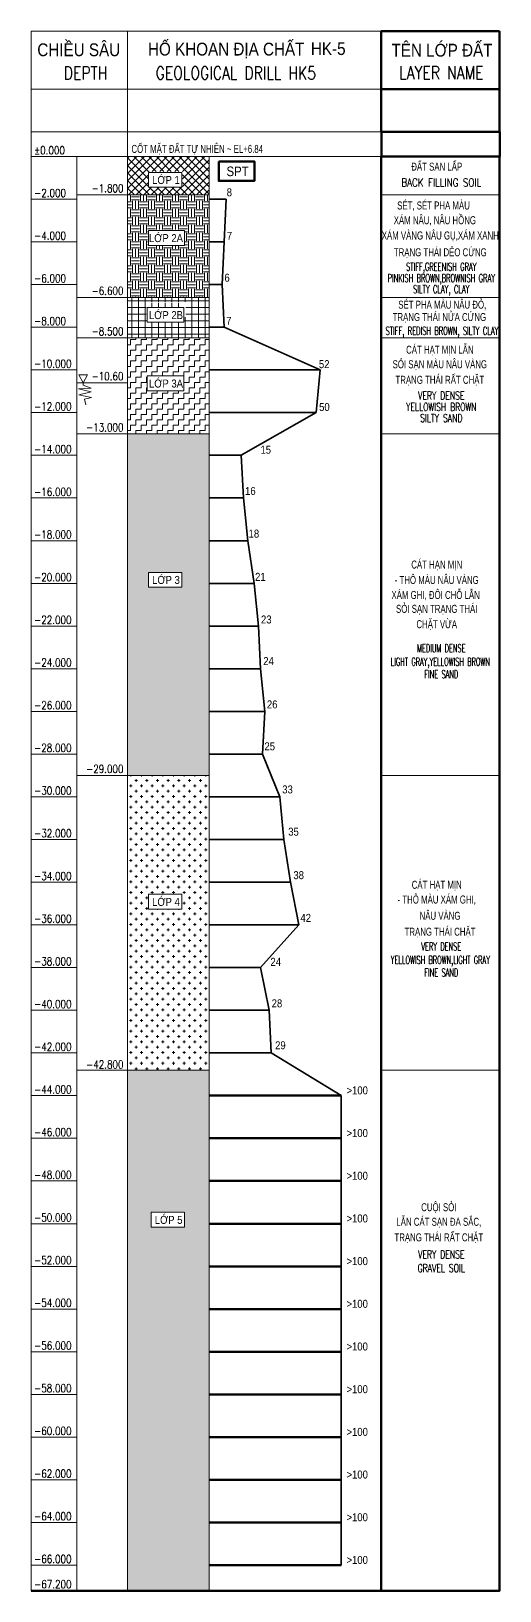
# Model space of a CAD drawing. Header units: millimetres. Extents: x -2123450 to -961021, y -260876 to 649159.
# Drawn here: x -1841180 to -1819244, y 328120 to 401191 of the extents above; entities that cross this region are included whole.
import ezdxf
from ezdxf.enums import TextEntityAlignment as Align

# ---------------------------------------------------------------- set-up
doc = ezdxf.new("R2010")
doc.units = ezdxf.units.MM
doc.header["$LTSCALE"] = 1000
doc.header["$MEASUREMENT"] = 0
doc.linetypes.add('DASHED', pattern=[19.05, 12.7, -6.35])
doc.layers.get('0').update_dxf_attribs({"linetype": 'CONTINUOUS'})
for name, color, linetype, lineweight in [('NDC_S_CONTINUOUS', 3, 'CONTINUOUS', 20), ('NDC_S_DIM', 1, 'CONTINUOUS', 9), ('NDC_S_ENG TEXT', 2, 'CONTINUOUS', 9), ('NDC_S_FOUNDATION NAME', 7, 'CONTINUOUS', 20), ('NDC_S_HATCH MATERIAL', 8, 'CONTINUOUS', 13), ('NDC_S_LEVEL TEXT', 7, 'CONTINUOUS', 20), ('NDC_S_PILE ON FOUNDATION PLAN', 9, 'DASHED', 9), ('NDC_S_REBAR', 4, 'CONTINUOUS', 35), ('NDC_S_VN TITLE', 6, 'CONTINUOUS', 9)]:
    doc.layers.add(name, color=color, linetype=linetype, lineweight=lineweight)
doc.layers.add('TEXT', color=7, linetype='CONTINUOUS')
doc.styles.add('NDC_ARIAL', font='arial.ttf', dxfattribs={"width": 0.8})
doc.styles.add('NDC_ROMANS', font='romans.shx', dxfattribs={"width": 0.8, "bigfont": 'vns.shx'})
doc.styles.get("Standard").update_dxf_attribs({"font": 'romans.shx', "bigfont": 'vns.shx'})

# ---------------------------------------------------------------- blocks, each defined once
blk = doc.blocks.new('HK5-B3')
at = {"layer": 'NDC_S_HATCH MATERIAL'}
h = blk.add_hatch(dxfattribs=at)
h.set_pattern_fill('ANSI37', color=256, scale=2000)
h.set_pattern_definition([(45, (599674.7, -615917.2), (-176.776695, 176.776695), []), (135, (599674.7, -615917.2), (-176.776695, -176.776695), [])])
h.paths.add_polyline_path([(7052, -746), (7052, -1412), (7077, -1412), (7077, -697), (5542, -697), (5542, -746)])
h.paths.add_polyline_path([(5495, -1439), (5495, -746), (7052, -746), (7052, -1439)])
h.paths.add_polyline_path([(8333, 0), (4509, 0), (4509, -1800), (8333, -1800)])
h = blk.add_hatch(dxfattribs=at)
h.set_pattern_fill('EARTH', color=256, scale=1500, angle=90, pattern_type=2)
h.set_pattern_definition([(90, (573220.13, -518011.1), (-375, 375), [375, -375]), (90, (573079.5, -518011.1), (-375, 375), [375, -375]), (90, (572938.9, -518011.1), (-375, 375), [375, -375]), (180, (572892, -517964.23), (-375, -375), [375, -375]), (180, (572892, -517823.6), (-375, -375), [375, -375]), (180, (572892, -517682.98), (-375, -375), [375, -375])])
h.paths.add_polyline_path([(5495, -3470), (7169, -3470), (7169, -4163), (5495, -4163)])
h.paths.add_polyline_path([(8333, -1800), (4509, -1800), (4509, -6600), (8333, -6600)])
h.paths.add_polyline_path([(5542, -3470), (7077, -3470), (7077, -3421), (5542, -3421)])
h = blk.add_hatch(dxfattribs=at)
h.set_pattern_fill('NET', color=256, scale=2500, pattern_type=2)
h.set_pattern_definition([(0, (573220.13, -518011.1), (0, 312.5), []), (90, (573220.13, -518011.1), (-312.5, 2e-14), [])])
h.paths.add_polyline_path([(7149, -7076), (7149, -7521), (7238, -7521), (7238, -6807), (5381, -6807), (5381, -7521), (5429, -7521), (5429, -7076)])
h.paths.add_polyline_path([(5429, -7076), (7149, -7076), (7149, -6856), (5429, -6856)])
h.paths.add_polyline_path([(5429, -7768), (5429, -7076), (7149, -7076), (7149, -7768)])
h.paths.add_polyline_path([(8333, -6600), (4509, -6600), (4509, -8500), (8333, -8500)])
h = blk.add_hatch(dxfattribs=at)
h.set_pattern_fill('ZIGZAG', color=256, scale=2000, pattern_type=2)
h.set_pattern_definition([(0, (573220.13, -518011.1), (250, 250), [250, -250]), (90, (573470.13, -518011.1), (-250, 250), [250, -250])])
h.paths.add_polyline_path([(8333, -8500), (4509, -8500), (4509, -13000), (8333, -13000)])
h.paths.add_polyline_path([(7149, -10282), (7149, -10975), (5429, -10975), (5429, -10282)], flags=16)
h.paths.add_polyline_path([(5393, -10947), (7226, -10947), (7226, -10233), (5393, -10233)], flags=24)
h = blk.add_hatch(dxfattribs=at)
h.set_pattern_fill('AR-SAND', color=256, scale=100)
h.set_pattern_definition([(37.5, (599674.71, -615917.2), (-6.299336, 192.682377), [0, -152, 0, -170, 0, -162.5]), (7.5, (599674.7, -615917.2), (176.97767, 282.21461), [0, -82, 0, -137, 0, -52.5]), (327.5, (599551.7, -615917.2), (311.414186, 0.565905), [0, -50, 0, -180, 0, -235]), (317.5, (599551.7, -615917.2), (300.61266, 87.76756), [0, -25, 0, -118, 0, -135])])
h.paths.add_polyline_path([(8333, -13000), (4509, -13000), (4509, -29000), (8333, -29000)])
h.paths.add_polyline_path([(7052, -19485), (7052, -20177), (5495, -20177), (5495, -19485)], flags=16)
h = blk.add_hatch(dxfattribs=at)
h.set_pattern_fill('CROSS', color=256, scale=1000)
h.set_pattern_definition([(0, (599674.7, -615917.2), (250, 250), [125, -375]), (90, (599737.2, -615979.7), (-250, 250), [125, -375])])
h.paths.add_polyline_path([(7052, -37893), (7052, -38586), (5495, -38586), (5495, -37893)], flags=16)
h.paths.add_polyline_path([(5542, -38558), (7077, -38558), (7077, -37844), (5542, -37844)], flags=16)
h.paths.add_polyline_path([(5495, -35262), (5495, -34569), (7052, -34569), (7052, -35262)])
h.paths.add_polyline_path([(8333, -29000), (4509, -29000), (4509, -42800), (8333, -42800)])
h = blk.add_hatch(dxfattribs=at)
h.set_pattern_fill('GRAVEL', color=256, scale=1000)
h.set_pattern_definition([(228.012788, (383067.294, -436211.084), (-8000, -9000), [134.536, -13319.088]), (184.969741, (382977.294, -436311.084), (12000, 1000), [230.868, -22855.9248]), (132.510447, (382747.294, -436331.084), (10000, -11000), [162.788, -16116.0326]), (267.273689, (382357.294, -436581.084), (1000, 20000), [210.238, -20813.558]), (292.833654, (382347.294, -436791.084), (-5000, 12000), [206.155, -20409.3731]), (357.273689, (382427.294, -436981.084), (-20000, 1000), [210.238, -20813.558]), (37.6942405, (382637.294, -436991.084), (-13000, -10000), [278.029, -27524.8485]), (72.255328, (382857.294, -436821.084), (7000, 22000), [262.488, -25986.3215]), (121.429566, (382937.294, -436571.084), (-8000, 13000), [210.95, -20884.0731]), (175.236358, (382827.29, -436391.08), (11000, -1000), [240.832, -11800.7626]), (222.397438, (382587.294, -436371.084), (-12000, -11000), [311.448, -30833.375]), (138.814075, (383347.29, -436591.08), (-7000, 6000), [106.301, -10523.8448]), (171.469234, (383267.294, -436521.084), (13000, -2000), [202.237, -20021.5114]), (225, (383067.3, -436491.1), (-1e-13, -1000), [141.421, -1272.7926]), (203.19859, (382997.3, -436371.08), (5000, 2000), [76.158, -7539.6151]), (291.80141, (382927.3, -436401.08), (-1000, 3000), [107.703, -5277.4618]), (30.963757, (382967.3, -436501.08), (3000, 2000), [174.929, -5656.0229]), (161.56505, (383117.3, -436411.08), (2000, -1000), [126.491, -3035.7867]), (16.38954, (382347.294, -436401.084), (10000, 3000), [177.2, -17542.8451]), (70.346176, (382517.294, -436351.084), (-4000, -11000), [148.661, -14717.4077]), (293.19859, (383117.3, -436211.08), (-2000, 5000), [152.315, -7463.4581]), (343.61046, (383177.294, -436351.084), (-10000, 3000), [177.2, -17542.8451]), (339.443955, (382347.29, -437021.08), (-5000, 2000), [170.88, -8373.1237]), (294.77514, (382507.294, -437081.084), (-5000, 11000), [143.178, -14174.643]), (66.80141, (383127.3, -437211.08), (2000, 5000), [152.315, -7463.4581]), (17.354025, (383187.294, -437071.084), (-13000, -4000), [167.631, -16595.4236]), (69.443955, (382637.29, -437211.08), (-2000, -5000), [85.44, -8458.5637]), (101.309932, (383067.3, -437211.08), (-1000, 4000), [50.99, -5048.0295]), (165.963757, (383057.3, -437161.08), (3000, -1000), [206.155, -3916.9506]), (186.009006, (382857.294, -437111.084), (10000, 1000), [191.05, -18913.9232]), (303.69007, (382967.3, -436591.08), (-1000, 2000), [144.222, -3461.3293]), (353.157227, (383047.294, -436711.084), (17000, -2000), [251.794, -24927.5626]), (60.945396, (383297.29, -436741.08), (-4000, -7000), [102.956, -10192.6741]), (90, (383347.3, -436651.1), (-1000, 1000), [60, -940]), (120.256437, (382837.294, -437081.084), (4000, -7000), [138.924, -13753.52]), (48.012788, (382767.294, -436961.084), (8000, 9000), [269.072, -13184.552]), (0, (382947.3, -436761.1), (1000, 1000), [260, -740]), (325.304846, (383207.294, -436761.084), (10000, -7000), [158.114, -15653.2743]), (254.054604, (383337.3, -436851.08), (-1000, -4000), [145.602, -7134.5079]), (207.645975, (383297.294, -436991.084), (-19000, -10000), [237.065, -23469.4742]), (175.426079, (383087.294, -437101.084), (-13000, 1000), [250.799, -24829.0734])])
h.paths.add_polyline_path([(7175, -49467), (7175, -50132), (7201, -50132), (7201, -49418), (5665, -49418), (5665, -49467)], flags=16)
h.paths.add_polyline_path([(5618, -50160), (5618, -49467), (7175, -49467), (7175, -50160)], flags=16)
h.paths.add_polyline_path([(8333, -42800), (4509, -42800), (4509, -67200), (8333, -67200)])
at = {"layer": 'NDC_S_CONTINUOUS'}
for p, q in [((4509, -67200), (4509, 5871)), ((16380, 1149), (16380, 5871)), ((0, -67200), (0, 0)), ((0, -67200), (0, 0)), ((2130, 0), (0, 0)), ((2130, -67200), (2130, 0)), ((8333, -67200), (8333, 0)), ((16381, -67199), (16380, 0)), ((2130, -2000), (0, -2000)), ((4509, -1800), (2130, -1800)), ((8333, -1800), (4509, -1800)), ((2130, -4000), (0, -4000)), ((2130, -6000), (0, -6000)), ((4509, -6600), (2130, -6600)), ((8333, -6600), (4509, -6600)), ((8333, -6600), (4509, -6600)), ((2130, -8000), (0, -8000)), ((4509, -8500), (2130, -8500)), ((8333, -8500), (4509, -8500)), ((8333, -8500), (4509, -8500)), ((2130, -10000), (0, -10000)), ((2130, -12000), (0, -12000)), ((4509, -13000), (2130, -13000)), ((8333, -13000), (4509, -13000)), ((8333, -13000), (4509, -13000)), ((2130, -14000), (0, -14000)), ((2130, -16000), (0, -16000)), ((2130, -18000), (0, -18000)), ((2130, -20000), (0, -20000)), ((2130, -22000), (0, -22000)), ((2130, -24000), (0, -24000)), ((2130, -26000), (0, -26000)), ((2130, -28000), (0, -28000)), ((4509, -29000), (2130, -29000)), ((8333, -29000), (4509, -29000)), ((2130, -30000), (0, -30000)), ((2130, -32000), (0, -32000)), ((2130, -34000), (0, -34000)), ((2130, -36000), (0, -36000)), ((2130, -38000), (0, -38000)), ((2130, -40000), (0, -40000)), ((2130, -42000), (0, -42000)), ((4509, -42800), (2130, -42800)), ((8333, -42800), (4509, -42800)), ((2130, -44000), (0, -44000)), ((2130, -46000), (0, -46000)), ((2130, -48000), (0, -48000)), ((2130, -50000), (0, -50000)), ((2130, -52000), (0, -52000)), ((2130, -54000), (0, -54000)), ((2130, -56000), (0, -56000)), ((2130, -58000), (0, -58000)), ((2130, -60000), (0, -60000)), ((2130, -62000), (0, -62000)), ((2130, -64000), (0, -64000)), ((2130, -66000), (0, -66000))]:
    blk.add_line(p, q, dxfattribs=at)
at = {"layer": 'NDC_S_CONTINUOUS', "lineweight": 100}
for p, q in [((8333, -44000), (14508, -44000)), ((8333, -46000), (14508, -46000)), ((8333, -48000), (14508, -48000)), ((8333, -50000), (14508, -50000)), ((8333, -52000), (14508, -52000)), ((8333, -54000), (14508, -54000)), ((8333, -56000), (14508, -56000)), ((8333, -58000), (14508, -58000)), ((8333, -60000), (14508, -60000)), ((8333, -62000), (14508, -62000)), ((8333, -64000), (14508, -64000)), ((8333, -66000), (14508, -66000))]:
    blk.add_line(p, q, dxfattribs=at)
at = {"layer": 'NDC_S_CONTINUOUS'}
for points in [[(0, 5871), (16380, 5871), (16380, 3150), (0, 3150)], [(4509, 1149), (0, 1149), (0, 3150), (4509, 3150)], [(16380, 1149), (4509, 1149), (4509, 3150), (16380, 3150)], [(0, 1149), (16380, 1149), (16380, 0), (0, 0)]]:
    blk.add_lwpolyline(points, close=True, dxfattribs=at)
at = {"layer": 'NDC_S_CONTINUOUS', "lineweight": 100}
blk.add_lwpolyline([(8779, -233), (10450, -233), (10450, -1145), (8779, -1145)], close=True, dxfattribs=at)
at = {"layer": 'NDC_S_CONTINUOUS'}
for centre, start, end in [((1, -67199), 180, 270), ((1, -67199), 180, 270), ((15763, -67199), 270, 0), ((16380, -67199), 270, 0)]:
    blk.add_arc(centre, 1, start, end, dxfattribs=at)
at = {"layer": 'NDC_S_DIM'}
for points in [[(5495, -746), (7052, -746), (7052, -1439), (5495, -1439)], [(5495, -3470), (7169, -3470), (7169, -4163), (5495, -4163)], [(5429, -7076), (7149, -7076), (7149, -7768), (5429, -7768)], [(5429, -10282), (7149, -10282), (7149, -10975), (5429, -10975)], [(5495, -19485), (7052, -19485), (7052, -20177), (5495, -20177)], [(5495, -34569), (7052, -34569), (7052, -35262), (5495, -35262)], [(5618, -49467), (7175, -49467), (7175, -50160), (5618, -50160)]]:
    blk.add_lwpolyline(points, close=True, dxfattribs=at)
at = {"layer": 'NDC_S_PILE ON FOUNDATION PLAN', "linetype": 'Continuous'}
for points in [[(2224, -10228), (2633, -10228), (2429, -10600), (2224, -10228)], [(2130, -10600), (4509, -10600)], [(2429, -10600), (2429, -10706), (2806, -10850), (2217, -10884), (2809, -11033), (2234, -11164), (2819, -11293), (2494, -11376), (2559, -11633)]]:
    blk.add_lwpolyline(points, dxfattribs=at)
at = {"layer": 'NDC_S_REBAR', "color": 3}
for p, q in [((8333, -2000), (8933, -2000)), ((8333, -2000), (9133, -2000)), ((9133, -2000), (9033, -4000)), ((8333, -4000), (9033, -4000)), ((9033, -4000), (8933, -6000)), ((8333, -6000), (8933, -6000)), ((8933, -6000), (9033, -8000)), ((8333, -8000), (9033, -8000)), ((9033, -8000), (13533, -10000)), ((8333, -10000), (13533, -10000)), ((13533, -10000), (13333, -12000)), ((8333, -12000), (13333, -12000)), ((13333, -12000), (9833, -14000)), ((8333, -14000), (9833, -14000)), ((9833, -14000), (9933, -16000)), ((8333, -16000), (9933, -16000)), ((9933, -16000), (10133, -18000)), ((8333, -18000), (10133, -18000)), ((10133, -18000), (10433, -20000)), ((8333, -20000), (10433, -20000)), ((10433, -20000), (10633, -22000)), ((8333, -22000), (10633, -22000)), ((10633, -22000), (10733, -24000)), ((8333, -24000), (10733, -24000)), ((10733, -24000), (10933, -26000)), ((8333, -26000), (10933, -26000)), ((10933, -26000), (10833, -28000)), ((8333, -28000), (10833, -28000)), ((10833, -28000), (11633, -30000)), ((8333, -30000), (11633, -30000)), ((11633, -30000), (11833, -32000)), ((8333, -32000), (11833, -32000)), ((11833, -32000), (12133, -34000)), ((8333, -34000), (12133, -34000)), ((12133, -34000), (12533, -36000)), ((8333, -36000), (12533, -36000)), ((12533, -36000), (10733, -38000)), ((8333, -38000), (10733, -38000)), ((10733, -38000), (11133, -40000)), ((8333, -40000), (11133, -40000)), ((11133, -40000), (11233, -42000)), ((8333, -42000), (11233, -42000)), ((11233, -42000), (14508, -44000)), ((8333, -44000), (14508, -44000)), ((14508, -44000), (14508, -66000))]:
    blk.add_line(p, q, dxfattribs=at)
at = {"layer": 'NDC_S_ENG TEXT', "style": 'NDC_ROMANS', "width": 0.8}
for s, p in [('%%P0.000', (137, 102)), ('-2.000', (137, -1898)), ('-4.000', (137, -3898)), ('-6.000', (137, -5898)), ('-8.000', (137, -7898)), ('-10.000', (137, -9898)), ('-12.000', (137, -11898)), ('-14.000', (137, -13898)), ('-16.000', (137, -15898)), ('-18.000', (137, -17898)), ('-20.000', (137, -19898)), ('-22.000', (137, -21898)), ('-24.000', (137, -23898)), ('-26.000', (137, -25898)), ('-28.000', (137, -27898)), ('-30.000', (137, -29898)), ('-32.000', (137, -31898)), ('-34.000', (137, -33898)), ('-36.000', (137, -35898)), ('-38.000', (137, -37898)), ('-40.000', (137, -39898)), ('-42.000', (137, -41898)), ('-44.000', (137, -43898)), ('-46.000', (137, -45898)), ('-48.000', (137, -47898)), ('-50.000', (137, -49898)), ('-52.000', (137, -51898)), ('-54.000', (137, -53898)), ('-56.000', (137, -55898)), ('-58.000', (137, -57898)), ('-60.000', (137, -59898)), ('-62.000', (137, -61898)), ('-64.000', (137, -63898)), ('-66.000', (137, -65898)), ('-67.200', (137, -67080))]:
    blk.add_text(s, height=375, dxfattribs=at).set_placement(p)
for s, p in [('-1.800', (4318, -1493)), ('-6.600', (4318, -6293)), ('-8.500', (4318, -8193)), ('-10.60', (4318, -10293)), ('-13.000', (4318, -12693)), ('-29.000', (4318, -28693)), ('-42.800', (4318, -42542))]:
    blk.add_text(s, height=375, dxfattribs=at).set_placement(p, align=Align.MIDDLE_RIGHT)
at = {"layer": 'NDC_S_FOUNDATION NAME', "style": 'NDC_ARIAL', "width": 0.7}
blk.add_text('CỐT MẶT ĐẤT TỰ NHIÊN ~ EL+6.84', height=375, dxfattribs=at).set_placement((4692, 167))
at = {"layer": 'NDC_S_FOUNDATION NAME', "style": 'NDC_ARIAL', "width": 0.85}
blk.add_text('SPT', height=450, dxfattribs=at).set_placement((9661, -695), align=Align.MIDDLE)
at = {"layer": 'NDC_S_LEVEL TEXT', "style": 'NDC_ARIAL', "width": 0.85}
for s, p in [('8', (9275, -1678)), ('7', (9281, -3722)), ('6', (9169, -5679)), ('7', (9249, -7704)), ('52', (13715, -9729)), ('50', (13725, -11735)), ('15', (10979, -13741)), ('16', (10260, -15672)), ('18', (10424, -17668)), ('21', (10727, -19691)), ('23', (11004, -21692)), ('24', (11111, -23637)), ('26', (11282, -25671)), ('25', (11166, -27635)), ('33', (12000, -29653)), ('35', (12280, -31633)), ('38', (12521, -33671)), ('42', (12850, -35672)), ('24', (11448, -37729)), ('28', (11504, -39677)), ('29', (11665, -41642)), ('>100', (15260, -43754)), ('>100', (15260, -45754)), ('>100', (15260, -47754)), ('>100', (15260, -49754)), ('>100', (15260, -51754)), ('>100', (15260, -53754)), ('>100', (15260, -55754)), ('>100', (15260, -57754)), ('>100', (15260, -59754)), ('>100', (15260, -61754)), ('>100', (15260, -63754)), ('>100', (15260, -65754))]:
    blk.add_text(s, height=375, dxfattribs=at).set_placement(p, align=Align.MIDDLE)
at = {"layer": 'NDC_S_VN TITLE', "style": 'NDC_ARIAL', "width": 0.85}
for s, height, p in [('CHIỀU SÂU', 600, (2225, 5087)), ('HỐ KHOAN ĐỊA CHẤT', 600, (9129, 5056)), ('HK-5', 600, (13905, 5051)), ('LỚP 1', 375, (6309, -1055)), ('LỚP 2A', 375, (6309, -3778)), ('LỚP 2B', 375, (6309, -7384)), ('LỚP 3A', 375, (6309, -10590)), ('LỚP 3', 375, (6309, -19793)), ('LỚP 4', 375, (6309, -34877)), ('LỚP 5', 375, (6433, -49775))]:
    blk.add_text(s, height=height, dxfattribs=at).set_placement(p, align=Align.MIDDLE)
at = {"layer": 'TEXT', "color": 3, "linetype": 'Continuous', "ltscale": 0.8, "width": 0.8}
for s, p in [('DEPTH', (2541, 3909)), ('GEOLOGICAL DRILL HK5', (9579, 3909))]:
    blk.add_text(s, height=600, dxfattribs=at).set_placement(p, align=Align.MIDDLE_CENTER)
blk = doc.blocks.new('TRỤ DC HK5-B3')
at = {"layer": 'NDC_S_CONTINUOUS'}
for p, q in [((16380, -4722), (16380, 0)), ((16380, -4722), (16380, 0)), ((16381, -73070), (16380, -5871)), ((16381, -73071), (16380, -5871)), ((21923, -7671), (16381, -7671)), ((21923, -12471), (16381, -12471)), ((21923, -12471), (16381, -12471)), ((21923, -14371), (16381, -14371)), ((21923, -14371), (16381, -14371)), ((21923, -18871), (16381, -18871)), ((21923, -18871), (16381, -18871)), ((21923, -34871), (16380, -34871)), ((21923, -48671), (16381, -48671))]:
    blk.add_line(p, q, dxfattribs=at)
at = {"layer": 'NDC_S_CONTINUOUS', "lineweight": 100}
blk.add_line((16380, -73072), (0, -73072), dxfattribs=at)
for points in [[(21923, 0), (16380, 0), (16380, -2721), (21923, -2721)], [(21923, -2721), (16380, -2721), (16380, -4721), (21923, -4721)], [(21936, -4721), (16392, -4721), (16392, -5871), (21936, -5871)], [(16380, -5871), (21923, -5871), (21923, -73071), (16380, -73071)]]:
    blk.add_lwpolyline(points, close=True, dxfattribs=at)
at = {"layer": 'NDC_S_CONTINUOUS'}
for centre in [(16112, -73071), (16380, -73070), (16380, -73071)]:
    blk.add_arc(centre, 1, 270, 0, dxfattribs=at)
at = {"color": 3}
blk.add_blockref('HK5-B3', (0, -5871), dxfattribs=at)
at = {"layer": 'NDC_S_FOUNDATION NAME', "color": 2, "style": 'NDC_ARIAL', "width": 0.7}
for s, p in [('ĐẤT SAN LẤP', (18984, -6291)), ('SÉT, SÉT PHA MÀU', (18833, -8152)), ('XÁM NÂU, NÂU HỒNG', (18896, -8834)), ('XÁM VÀNG NÂU GỤ,XÁM XANH', (19150, -9563)), ('TRẠNG THÁI DẺO CỨNG', (19150, -10343)), ('TRẠNG THÁI NỬA CỨNG', (19108, -13377)), ('SÉT PHA MÀU NÂU ĐỎ,', (19244, -12792)), ('SỎI SẠN MÀU NÂU VÀNG', (19130, -15590)), ('CÁT HẠT MỊN LẪN', (19130, -14908)), ('TRẠNG THÁI RẤT CHẶT', (19130, -16319)), ('CÁT HẠN MỊN', (18984, -24982)), ('- THÔ MÀU NÂU VÀNG', (18984, -25664)), ('XÁM GHI, ĐÔI CHỖ LẪN ', (18984, -26393)), ('SỎI SẠN TRẠNG THÁI', (18984, -27049)), ('CHẶT VỪA', (18984, -27775)), ('CÁT HẠT MỊN', (18984, -39985)), ('- THÔ MÀU XÁM GHI,', (18984, -40667)), ('NÂU VÀNG', (19139, -41396)), ('TRẠNG THÁI CHẶT', (19139, -42184)), ('CUỘI SỎI', (19082, -55085)), ('LẪN CÁT SẠN ĐA SẮC,', (19082, -55767)), ('TRẠNG THÁI RẤT CHẶT', (19082, -56496))]:
    blk.add_text(s, height=375, dxfattribs=at).set_placement(p, align=Align.MIDDLE)
at = {"layer": 'NDC_S_VN TITLE', "style": 'NDC_ARIAL', "width": 0.85}
blk.add_text('TÊN LỚP ĐẤT', height=600, dxfattribs=at).set_placement((19230, -804), align=Align.MIDDLE)
at = {"layer": 'TEXT', "color": 3, "linetype": 'Continuous', "ltscale": 0.8}
for s, height, width, p in [('LAYER NAME', 600, 0.8, (19198, -1946)), ('BACK FILLING SOIL', 375, 0.8, (19198, -7089)), ('STIFF,GREENISH GRAY', 375, 0.55, (19198, -11033)), ('PINKISH BROWN,BROWNISH GRAY', 375, 0.55, (19198, -11568)), ('SILTY CLAY, CLAY', 375, 0.55, (19198, -12087)), (' STIFF, REDISH BROWN, SILTY CLAY', 375, 0.55, (19150, -14040)), ('YELLOWISH BROWN', 375, 0.7, (19198, -17606)), ('VERY DENSE', 375, 0.7, (19198, -17071)), ('SILTY SAND', 375, 0.7, (19198, -18125)), ('MEDIUM DENSE', 375, 0.6, (19198, -28910)), ('LIGHT GRAY,YELLOWISH BROWN', 375, 0.6, (19153, -29540)), ('FINE SAND', 375, 0.6, (19198, -30128)), ('VERY DENSE', 375, 0.6, (19198, -42885)), ('YELLOWISH BROWN,LIGHT GRAY', 375, 0.6, (19153, -43515)), ('FINE SAND', 375, 0.6, (19198, -44103)), ('VERY DENSE', 375, 0.7, (19198, -57311)), ('GRAVEL SOIL', 375, 0.7, (19198, -57952))]:
    blk.add_text(s, height=height, dxfattribs=dict(at, width=width)).set_placement(p, align=Align.MIDDLE_CENTER)

msp = doc.modelspace()

# ---------------------------------------------------------------- block references
at = {"layer": 'NDC_S_FOUNDATION NAME', "color": 3}
msp.add_blockref('TRỤ DC HK5-B3', (-1841179.77, 401191.34), dxfattribs=at)

doc.saveas('drawing.dxf')
